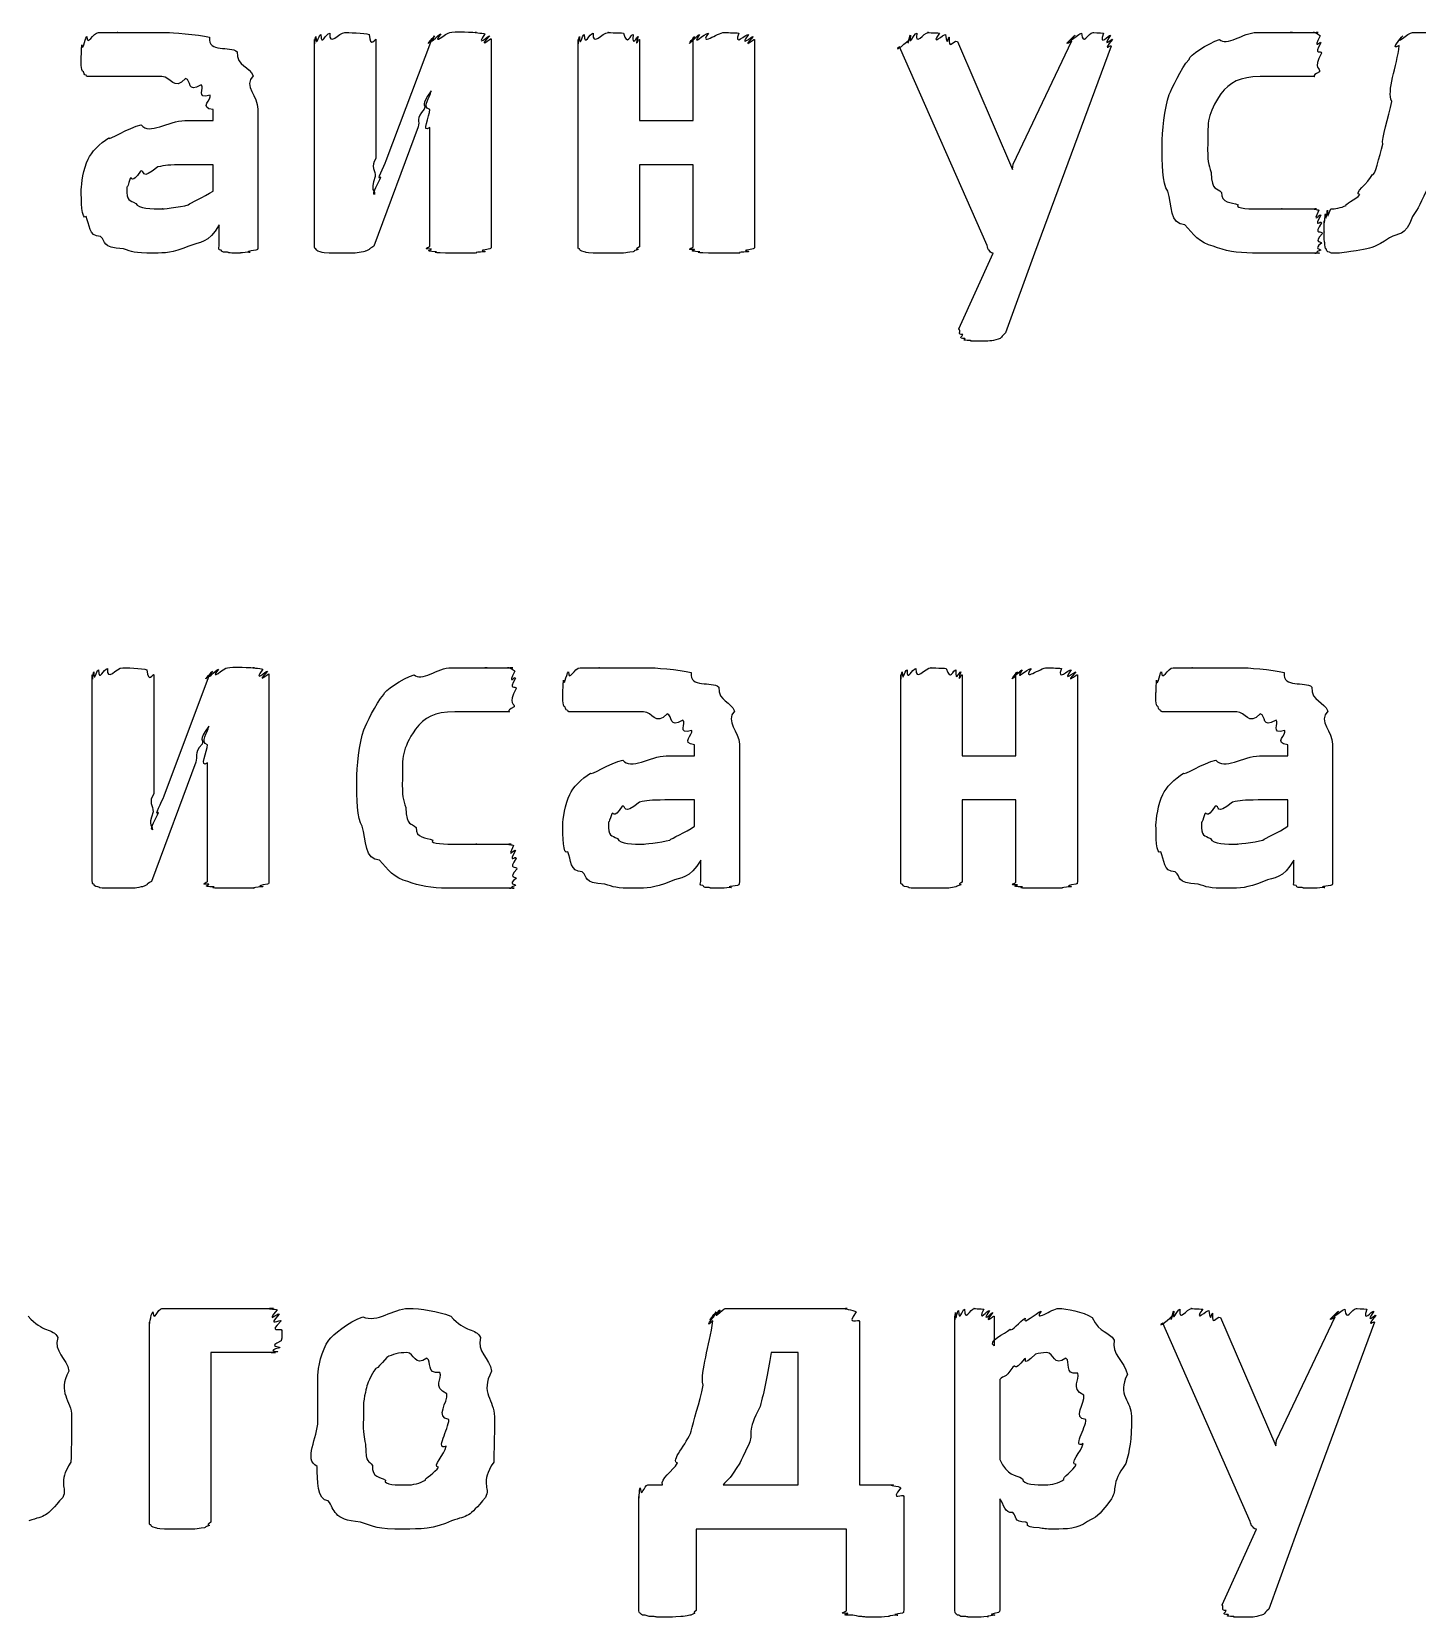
# Model space of a CAD drawing. Header units: millimetres. Extents: x 25 to 190, y 204 to 253.
# Drawn here: x 58.4 to 69.47, y 229.16 to 241.84 of the extents above; entities that cross this region are included whole.
import ezdxf

# ---------------------------------------------------------------- set-up
doc = ezdxf.new("R2010")
doc.units = ezdxf.units.MM
doc.layers.get('0').update_dxf_attribs({"linetype": 'CONTINUOUS'})

msp = doc.modelspace()

# ---------------------------------------------------------------- linework, layer by layer
at = {"color": 0}
for p, q in [((60.6584, 240.12), (60.6584, 241.774)), ((61.1491, 241.774), (61.1491, 240.821)), ((61.2316, 240.804), (61.5957, 241.774)), ((62.0695, 241.779), (62.0695, 240.12)), ((62.7641, 240.12), (62.7641, 241.774)), ((63.2548, 241.774), (63.2548, 241.124)), ((63.6845, 241.124), (63.6845, 241.774)), ((64.1752, 241.774), (64.1752, 240.12)), ((69.4323, 241.829), (70.3862, 241.829)), ((66.0329, 240.126), (65.3327, 241.713)), ((65.7959, 241.758), (66.2368, 240.732)), ((66.2421, 240.776), (66.711, 241.763)), ((67.025, 241.719), (66.4132, 240.065)), ((59.847, 241.124), (59.847, 241.212)), ((60.2051, 241.217), (60.2051, 240.12)), ((59.6209, 241.124), (59.847, 241.124)), ((61.4853, 241.074), (61.1325, 240.12)), ((61.5791, 240.12), (61.5791, 241.069)), ((63.2548, 241.124), (63.6845, 241.124)), ((59.847, 240.771), (59.6099, 240.771)), ((59.847, 240.561), (59.847, 240.771)), ((63.6845, 240.771), (63.2548, 240.771)), ((63.2548, 240.771), (63.2548, 240.115)), ((63.6845, 240.115), (63.6845, 240.771)), ((66.2368, 240.732), (66.2421, 240.776)), ((59.8964, 240.12), (59.8964, 240.291)), ((68.7116, 240.22), (68.7116, 240.22)), ((65.8068, 239.459), (66.0823, 240.065)), ((66.4132, 240.065), (66.1818, 239.426)), ((60.2933, 236.7), (60.2933, 235.041)), ((58.8821, 235.041), (58.8821, 236.694)), ((59.3729, 236.694), (59.3729, 235.741)), ((59.4554, 235.724), (59.8191, 236.694)), ((65.344, 235.041), (65.344, 236.694)), ((65.8343, 236.694), (65.8343, 236.044)), ((66.2644, 236.044), (66.2644, 236.694)), ((66.7551, 236.694), (66.7551, 235.041)), ((63.6958, 236.044), (63.6958, 236.133)), ((64.0539, 236.138), (64.0539, 235.041)), ((68.4361, 236.044), (68.4361, 236.133)), ((68.7945, 236.138), (68.7945, 235.041)), ((59.709, 235.995), (59.3563, 235.041)), ((59.8029, 235.041), (59.8029, 235.989)), ((63.4697, 236.044), (63.6958, 236.044)), ((65.8343, 236.044), (66.2644, 236.044)), ((68.2103, 236.044), (68.4361, 236.044)), ((63.6958, 235.692), (63.4587, 235.692)), ((63.6958, 235.482), (63.6958, 235.692)), ((66.2644, 235.692), (65.8343, 235.692)), ((65.8343, 235.692), (65.8343, 235.035)), ((66.2644, 235.035), (66.2644, 235.692)), ((68.4361, 235.692), (68.199, 235.692)), ((68.4361, 235.482), (68.4361, 235.692)), ((63.7452, 235.041), (63.7452, 235.212)), ((68.4858, 235.041), (68.4858, 235.212)), ((62.2748, 235.14), (62.2748, 235.14)), ((59.3383, 229.917), (59.3383, 231.516)), ((59.4374, 231.626), (60.3306, 231.626)), ((63.9396, 231.626), (64.9153, 231.626)), ((65.0145, 231.521), (65.0145, 230.215)), ((65.7765, 229.217), (65.7765, 231.565)), ((66.0908, 231.565), (66.0908, 231.328)), ((68.1373, 229.923), (67.437, 231.51)), ((67.9002, 231.555), (68.3412, 230.529)), ((68.3465, 230.573), (68.8149, 231.56)), ((69.1293, 231.516), (68.5176, 229.862)), ((60.3966, 231.45), (60.3966, 231.45)), ((60.3472, 231.273), (59.829, 231.273)), ((59.829, 231.273), (59.829, 229.917)), ((64.5238, 231.273), (64.3089, 231.273)), ((64.5238, 230.215), (64.5238, 231.273)), ((66.1349, 231.059), (66.1349, 230.419)), ((58.7167, 230.761), (58.7167, 230.761)), ((62.0959, 230.761), (62.0959, 230.761)), ((67.1876, 230.766), (67.1876, 230.766)), ((61.7319, 230.739), (61.7319, 230.739)), ((66.8239, 230.739), (66.8239, 230.739)), ((68.3412, 230.529), (68.3465, 230.573)), ((63.2506, 229.217), (63.2506, 230.122)), ((63.3222, 230.215), (63.4379, 230.215)), ((63.923, 230.215), (64.5238, 230.215)), ((65.0145, 230.215), (65.2847, 230.215)), ((65.3673, 230.122), (65.3673, 229.217)), ((66.1349, 230.105), (66.1349, 229.217)), ((64.9097, 229.862), (63.7081, 229.862)), ((63.7081, 229.862), (63.7081, 229.212)), ((64.9097, 229.212), (64.9097, 229.862)), ((67.9111, 229.256), (68.1867, 229.862)), ((68.5176, 229.862), (68.2858, 229.223))]:
    msp.add_line(p, q, dxfattribs=at)
for points in [[(58.7996, 241.73), (58.8049, 241.667), (58.8186, 241.774), (58.838, 241.796)], [(58.838, 241.796), (58.8409, 241.711), (58.8878, 241.829), (58.9319, 241.829)], [(58.9319, 241.829), (58.9291, 241.829), (59.0268, 241.829), (59.086, 241.829)], [(59.086, 241.829), (59.0476, 241.829), (59.2074, 241.829), (59.2737, 241.829)], [(59.2737, 241.829), (59.3012, 241.829), (59.4127, 241.829), (59.4829, 241.829)], [(59.4829, 241.829), (59.5023, 241.829), (59.727, 241.815), (59.8191, 241.791)], [(59.8191, 241.791), (59.8039, 241.66), (59.9846, 241.726), (60.0396, 241.675)], [(60.6584, 241.774), (60.6584, 241.682), (60.6612, 241.788), (60.6697, 241.796)], [(60.6697, 241.796), (60.6721, 241.697), (60.6887, 241.808), (60.7081, 241.813)], [(60.7081, 241.813), (60.7095, 241.708), (60.7494, 241.824), (60.7797, 241.824)], [(60.7797, 241.824), (60.7716, 241.711), (60.8528, 241.829), (60.9011, 241.829)], [(60.9011, 241.829), (60.9148, 241.829), (61.0609, 241.824), (61.0941, 241.813)], [(61.0941, 241.813), (61.1022, 241.693), (61.1491, 241.792), (61.1491, 241.774)], [(61.5957, 241.774), (61.5213, 241.686), (61.6066, 241.793), (61.6176, 241.802)], [(61.6176, 241.802), (61.5474, 241.7), (61.6479, 241.814), (61.6673, 241.818)], [(61.6673, 241.818), (61.5872, 241.711), (61.7128, 241.829), (61.7389, 241.829)], [(61.7389, 241.829), (61.7569, 241.832), (61.7996, 241.835), (61.8437, 241.835)], [(61.8437, 241.835), (61.8451, 241.832), (61.9234, 241.832), (61.9538, 241.829)], [(61.9538, 241.829), (61.9044, 241.829), (62.0049, 241.825), (62.0201, 241.818)], [(62.0201, 241.818), (61.9372, 241.7), (62.0504, 241.808), (62.0586, 241.802)], [(62.0586, 241.802), (61.951, 241.686), (62.0695, 241.786), (62.0695, 241.779)], [(62.7641, 241.774), (62.7641, 241.682), (62.7669, 241.788), (62.775, 241.796)], [(62.775, 241.796), (62.7779, 241.697), (62.7944, 241.808), (62.8138, 241.813)], [(62.8138, 241.813), (62.8153, 241.708), (62.8551, 241.824), (62.8855, 241.824)], [(62.8855, 241.824), (62.877, 241.711), (62.9585, 241.829), (63.0068, 241.829)], [(63.0068, 241.829), (62.9765, 241.829), (63.0975, 241.826), (63.1278, 241.824)], [(63.1278, 241.824), (63.1567, 241.708), (63.1857, 241.82), (63.2051, 241.813)], [(63.2051, 241.813), (63.1941, 241.697), (63.2354, 241.803), (63.2435, 241.796)], [(63.2435, 241.796), (63.2079, 241.686), (63.2548, 241.785), (63.2548, 241.774)], [(63.6845, 241.774), (63.6129, 241.686), (63.6873, 241.792), (63.6958, 241.796)], [(63.6958, 241.796), (63.6266, 241.697), (63.7148, 241.808), (63.7342, 241.813)], [(63.7342, 241.813), (63.664, 241.708), (63.7755, 241.824), (63.8059, 241.824)], [(63.8059, 241.824), (63.7261, 241.711), (63.8803, 241.829), (63.9329, 241.829)], [(63.9329, 241.829), (63.9438, 241.829), (64.0182, 241.826), (64.0486, 241.824)], [(64.0486, 241.824), (64.0059, 241.708), (64.1064, 241.82), (64.1255, 241.813)], [(64.1255, 241.813), (64.0429, 241.697), (64.1558, 241.803), (64.1643, 241.796)], [(64.1643, 241.796), (64.0567, 241.682), (64.1752, 241.781), (64.1752, 241.774)], [(65.3327, 241.713), (65.2709, 241.66), (65.4099, 241.759), (65.4099, 241.774)], [(65.4099, 241.774), (65.3881, 241.689), (65.4128, 241.799), (65.4209, 241.807)], [(65.4209, 241.807), (65.4057, 241.704), (65.4484, 241.82), (65.4706, 241.824)], [(65.4706, 241.824), (65.454, 241.711), (65.5271, 241.829), (65.5645, 241.829)], [(65.5645, 241.829), (65.5271, 241.829), (65.6304, 241.826), (65.6527, 241.824)], [(65.6527, 241.824), (65.5712, 241.708), (65.6911, 241.82), (65.702, 241.813)], [(65.702, 241.813), (65.7144, 241.697), (65.7257, 241.802), (65.7296, 241.791)], [(65.7296, 241.791), (65.7257, 241.677), (65.7585, 241.771), (65.7959, 241.758)], [(66.711, 241.763), (66.6143, 241.693), (66.7272, 241.803), (66.7385, 241.807)], [(66.7385, 241.807), (66.6365, 241.704), (66.766, 241.82), (66.7879, 241.824)], [(66.7879, 241.824), (66.7992, 241.711), (66.8405, 241.829), (66.8817, 241.829)], [(66.8817, 241.829), (66.8722, 241.829), (66.9424, 241.826), (66.9643, 241.824)], [(66.9643, 241.824), (66.9202, 241.704), (67.0084, 241.814), (67.0197, 241.807)], [(67.0197, 241.807), (66.9424, 241.689), (67.0359, 241.788), (67.0359, 241.774)], [(67.0359, 241.774), (66.9424, 241.66), (67.032, 241.741), (67.025, 241.719)], [(67.648, 241.614), (67.6451, 241.642), (67.7982, 241.741), (67.8903, 241.774)], [(67.8903, 241.774), (67.9468, 241.711), (68.0805, 241.829), (68.1881, 241.829)], [(68.1881, 241.829), (68.2226, 241.829), (68.2886, 241.829), (68.3369, 241.829)], [(68.3369, 241.829), (68.3218, 241.829), (68.4332, 241.829), (68.4749, 241.829)], [(68.4749, 241.829), (68.4029, 241.829), (68.5518, 241.829), (68.5849, 241.829)], [(68.5849, 241.829), (68.5863, 241.829), (68.64, 241.829), (68.6513, 241.829)], [(68.6513, 241.829), (68.6125, 241.829), (68.6745, 241.829), (68.6788, 241.829)], [(68.6788, 241.829), (68.6234, 241.829), (68.6911, 241.82), (68.6954, 241.802)], [(68.6954, 241.802), (68.6304, 241.677), (68.7007, 241.768), (68.7007, 241.747)], [(69.3279, 241.724), (69.2478, 241.677), (69.3402, 241.786), (69.3554, 241.802)], [(69.3554, 241.802), (69.281, 241.711), (69.3995, 241.829), (69.4323, 241.829)], [(58.7939, 241.631), (58.7939, 241.622), (58.7954, 241.708), (58.7996, 241.73)], [(60.0396, 241.675), (60.0357, 241.556), (60.1405, 241.559), (60.1666, 241.482)], [(68.7007, 241.747), (68.6347, 241.633), (68.7063, 241.697), (68.7063, 241.664)], [(68.7063, 241.664), (68.6347, 241.531), (68.7007, 241.544), (68.6897, 241.515)], [(69.2672, 241.278), (69.2256, 241.358), (69.3085, 241.559), (69.3279, 241.724)], [(58.7939, 241.565), (58.7939, 241.556), (58.7939, 241.609), (58.7939, 241.631)], [(58.8105, 241.515), (58.7968, 241.516), (58.7968, 241.545), (58.7939, 241.565)], [(67.4882, 241.333), (67.51, 241.377), (67.5816, 241.54), (67.648, 241.614)], [(58.8328, 241.487), (58.8119, 241.49), (58.8176, 241.504), (58.8105, 241.515)], [(58.8603, 241.476), (58.8271, 241.476), (58.8395, 241.479), (58.8328, 241.487)], [(58.9319, 241.476), (58.8518, 241.476), (58.874, 241.476), (58.8603, 241.476)], [(59.0532, 241.476), (58.9181, 241.476), (58.965, 241.476), (58.9319, 241.476)], [(59.2183, 241.476), (59.1316, 241.476), (59.0998, 241.476), (59.0532, 241.476)], [(59.4388, 241.476), (59.2596, 241.476), (59.2847, 241.476), (59.2183, 241.476)], [(59.6265, 241.46), (59.5327, 241.358), (59.5119, 241.476), (59.4388, 241.476)], [(59.7531, 241.41), (59.6346, 241.336), (59.6773, 241.449), (59.6265, 241.46)], [(59.8248, 241.328), (59.7006, 241.292), (59.7863, 241.388), (59.7531, 241.41)], [(60.1666, 241.482), (60.0865, 241.402), (60.2051, 241.317), (60.2051, 241.217)], [(68.2156, 241.476), (68.053, 241.476), (67.9746, 241.429), (67.9016, 241.338)], [(68.3867, 241.476), (68.2554, 241.476), (68.2819, 241.476), (68.2156, 241.476)], [(68.5077, 241.476), (68.4692, 241.476), (68.4332, 241.476), (68.3867, 241.476)], [(68.5959, 241.476), (68.538, 241.476), (68.5437, 241.476), (68.5077, 241.476)], [(68.6513, 241.476), (68.5821, 241.476), (68.6181, 241.476), (68.5959, 241.476)], [(68.6897, 241.515), (68.6125, 241.476), (68.665, 241.476), (68.6513, 241.476)], [(59.847, 241.212), (59.7309, 241.226), (59.8385, 241.294), (59.8248, 241.328)], [(61.5901, 241.361), (61.4962, 241.234), (61.5527, 241.264), (61.535, 241.217)], [(61.5791, 241.212), (61.51, 241.234), (61.5858, 241.312), (61.5901, 241.361)], [(67.4328, 240.925), (67.4328, 241.035), (67.4508, 241.223), (67.4882, 241.333)], [(67.9016, 241.338), (67.7926, 241.175), (67.7968, 241.114), (67.7968, 240.942)], [(69.1956, 240.936), (69.1815, 240.98), (69.245, 241.148), (69.2672, 241.278)], [(61.535, 241.217), (61.4634, 241.137), (61.5033, 241.121), (61.4853, 241.074)], [(61.5791, 241.069), (61.5075, 241.016), (61.5791, 241.163), (61.5791, 241.212)], [(59.0144, 240.986), (59.0102, 240.961), (59.1704, 241.069), (59.2737, 241.09)], [(59.2737, 241.09), (59.334, 241.005), (59.4914, 241.124), (59.6209, 241.124)], [(58.849, 240.815), (58.8712, 240.87), (58.9442, 240.942), (59.0144, 240.986)], [(67.4769, 240.561), (67.4328, 240.619), (67.4328, 240.789), (67.4328, 240.925)], [(67.7968, 240.942), (67.7926, 240.796), (67.8049, 240.776), (67.8243, 240.71)], [(69.1127, 240.694), (69.1307, 240.667), (69.1691, 240.84), (69.1956, 240.936)], [(58.7939, 240.573), (58.7939, 240.612), (58.8119, 240.745), (58.849, 240.815)], [(59.6099, 240.771), (59.4953, 240.771), (59.4639, 240.765), (59.406, 240.754)], [(61.1491, 240.821), (61.1022, 240.756), (61.1463, 240.724), (61.1434, 240.677)], [(61.1875, 240.672), (61.1434, 240.63), (61.2165, 240.76), (61.2316, 240.804)], [(59.1855, 240.661), (59.1538, 240.557), (59.1577, 240.612), (59.1577, 240.584)], [(59.2681, 240.721), (59.1908, 240.605), (59.2032, 240.685), (59.1855, 240.661)], [(59.406, 240.754), (59.2638, 240.634), (59.3037, 240.735), (59.2681, 240.721)], [(61.1434, 240.677), (61.0994, 240.542), (61.141, 240.581), (61.1382, 240.534)], [(61.1382, 240.534), (61.1131, 240.542), (61.1724, 240.628), (61.1875, 240.672)], [(67.8243, 240.71), (67.8296, 240.55), (67.8699, 240.594), (67.9069, 240.55)], [(69.0136, 240.534), (68.9543, 240.535), (69.0824, 240.628), (69.1127, 240.694)], [(58.8328, 240.357), (58.7939, 240.322), (58.7939, 240.491), (58.7939, 240.573)], [(59.1577, 240.584), (59.1538, 240.476), (59.1813, 240.491), (59.2296, 240.462)], [(59.6484, 240.451), (59.6607, 240.465), (59.7764, 240.513), (59.847, 240.561)], [(67.6148, 240.291), (67.4949, 240.289), (67.51, 240.454), (67.4769, 240.561)], [(67.9069, 240.55), (67.9027, 240.462), (67.987, 240.473), (68.0392, 240.451)], [(68.9031, 240.446), (68.8841, 240.454), (68.9804, 240.492), (69.0136, 240.534)], [(69.5759, 240.622), (69.4877, 240.451), (69.4877, 240.43), (69.4323, 240.357)], [(59.2296, 240.462), (59.2529, 240.418), (59.352, 240.418), (59.4445, 240.418)], [(59.4445, 240.418), (59.4184, 240.418), (59.5849, 240.429), (59.6484, 240.451)], [(68.0392, 240.451), (68.0089, 240.418), (68.1549, 240.418), (68.2212, 240.418)], [(68.2212, 240.418), (68.2597, 240.418), (68.3436, 240.418), (68.392, 240.418)], [(68.392, 240.418), (68.3549, 240.418), (68.4816, 240.418), (68.519, 240.418)], [(68.519, 240.418), (68.5465, 240.418), (68.5849, 240.418), (68.6072, 240.418)], [(68.6072, 240.418), (68.5934, 240.418), (68.6523, 240.418), (68.6675, 240.418)], [(68.6675, 240.418), (68.6153, 240.418), (68.6802, 240.414), (68.6841, 240.407)], [(68.6841, 240.407), (68.6262, 240.286), (68.6964, 240.386), (68.7007, 240.368)], [(68.7268, 240.324), (68.7296, 240.264), (68.7338, 240.368), (68.738, 240.38)], [(68.738, 240.38), (68.7405, 240.289), (68.7504, 240.403), (68.7546, 240.407)], [(68.7546, 240.407), (68.7518, 240.3), (68.7709, 240.418), (68.7821, 240.418)], [(68.7821, 240.418), (68.8068, 240.418), (68.8661, 240.426), (68.9031, 240.446)], [(58.9485, 240.198), (58.849, 240.198), (58.8617, 240.294), (58.8328, 240.357)], [(59.8964, 240.291), (59.8082, 240.138), (59.7422, 240.156), (59.654, 240.12)], [(67.8409, 240.12), (67.7333, 240.143), (67.6769, 240.217), (67.6148, 240.291)], [(68.7007, 240.368), (68.6347, 240.253), (68.7063, 240.333), (68.7063, 240.308)], [(68.7063, 240.308), (68.6375, 240.2), (68.7116, 240.253), (68.7116, 240.22)], [(68.7268, 240.236), (68.7268, 240.216), (68.7268, 240.302), (68.7268, 240.324)], [(69.4323, 240.357), (69.3773, 240.189), (69.3166, 240.231), (69.2506, 240.187)], [(59.1301, 240.098), (58.9485, 240.109), (58.9993, 240.153), (58.9485, 240.198)], [(66.0495, 240.087), (66.0411, 240.09), (66.0358, 240.111), (66.0329, 240.126)], [(68.7063, 240.143), (68.6347, 240.094), (68.7035, 240.101), (68.7007, 240.087)], [(68.7116, 240.22), (68.6375, 240.138), (68.7091, 240.164), (68.7063, 240.143)], [(68.7324, 240.148), (68.7268, 240.143), (68.7268, 240.199), (68.7268, 240.236)], [(68.7433, 240.098), (68.7338, 240.098), (68.7352, 240.126), (68.7324, 240.148)], [(69.2506, 240.187), (69.1307, 240.105), (69.1183, 240.115), (69.0411, 240.093)], [(59.3729, 240.065), (59.2088, 240.065), (59.2032, 240.076), (59.1301, 240.098)], [(59.654, 240.12), (59.5133, 240.065), (59.472, 240.065), (59.3729, 240.065)], [(59.913, 240.087), (59.8812, 240.087), (59.8964, 240.105), (59.8964, 240.12)], [(59.9627, 240.071), (59.9034, 240.072), (59.9239, 240.079), (59.913, 240.087)], [(60.0509, 240.065), (59.9475, 240.065), (59.9846, 240.067), (59.9627, 240.071)], [(60.1391, 240.071), (60.0244, 240.065), (60.0908, 240.065), (60.0509, 240.065)], [(60.1885, 240.087), (60.0646, 240.072), (60.161, 240.073), (60.1391, 240.071)], [(60.2051, 240.12), (60.2051, 240.087), (60.1998, 240.094), (60.1885, 240.087)], [(60.6697, 240.098), (60.6584, 240.094), (60.6584, 240.112), (60.6584, 240.12)], [(60.7025, 240.076), (60.6721, 240.079), (60.6764, 240.09), (60.6697, 240.098)], [(60.7741, 240.065), (60.7053, 240.068), (60.7205, 240.072), (60.7025, 240.076)], [(60.8845, 240.065), (60.7646, 240.065), (60.803, 240.065), (60.7741, 240.065)], [(60.9836, 240.065), (60.8485, 240.065), (60.9244, 240.065), (60.8845, 240.065)], [(61.05, 240.076), (61.0182, 240.068), (61.0087, 240.068), (60.9836, 240.065)], [(61.0941, 240.093), (61.0553, 240.076), (61.0676, 240.079), (61.05, 240.076)], [(61.1325, 240.12), (61.0775, 240.09), (61.105, 240.1), (61.0941, 240.093)], [(61.5901, 240.098), (61.5075, 240.094), (61.5791, 240.112), (61.5791, 240.12)], [(61.6285, 240.076), (61.5213, 240.079), (61.5968, 240.09), (61.5901, 240.098)], [(61.7058, 240.065), (61.5625, 240.068), (61.6507, 240.072), (61.6285, 240.076)], [(61.8271, 240.065), (61.7418, 240.065), (61.7389, 240.065), (61.7058, 240.065)], [(61.9428, 240.065), (61.8381, 240.065), (61.874, 240.065), (61.8271, 240.065)], [(62.0201, 240.076), (61.9002, 240.068), (61.976, 240.068), (61.9428, 240.065)], [(62.0586, 240.098), (61.9372, 240.079), (62.0377, 240.083), (62.0201, 240.076)], [(62.0695, 240.12), (62.0695, 240.094), (62.0656, 240.105), (62.0586, 240.098)], [(62.775, 240.098), (62.7641, 240.094), (62.7641, 240.112), (62.7641, 240.12)], [(62.8138, 240.076), (62.7779, 240.079), (62.7821, 240.09), (62.775, 240.098)], [(62.8855, 240.065), (62.8153, 240.068), (62.8315, 240.072), (62.8138, 240.076)], [(63.0068, 240.065), (62.877, 240.065), (62.9186, 240.065), (62.8855, 240.065)], [(63.1278, 240.065), (63.095, 240.065), (63.0576, 240.065), (63.0068, 240.065)], [(63.2051, 240.076), (63.1567, 240.068), (63.161, 240.068), (63.1278, 240.065)], [(63.2435, 240.093), (63.1941, 240.079), (63.2231, 240.083), (63.2051, 240.076)], [(63.2548, 240.115), (63.2079, 240.09), (63.2506, 240.1), (63.2435, 240.093)], [(63.6958, 240.093), (63.6129, 240.09), (63.6845, 240.107), (63.6845, 240.115)], [(63.7342, 240.076), (63.6266, 240.079), (63.7025, 240.089), (63.6958, 240.093)], [(63.8059, 240.065), (63.664, 240.068), (63.7522, 240.072), (63.7342, 240.076)], [(63.9329, 240.065), (63.8447, 240.065), (63.839, 240.065), (63.8059, 240.065)], [(64.0486, 240.065), (63.9438, 240.065), (63.9794, 240.065), (63.9329, 240.065)], [(64.1255, 240.076), (64.0059, 240.068), (64.0814, 240.068), (64.0486, 240.065)], [(64.1643, 240.098), (64.0429, 240.079), (64.1435, 240.083), (64.1255, 240.076)], [(64.1752, 240.12), (64.1752, 240.094), (64.171, 240.105), (64.1643, 240.098)], [(66.0823, 240.065), (66.0605, 240.068), (66.0605, 240.076), (66.0495, 240.087)], [(68.1549, 240.065), (68.0311, 240.065), (67.9319, 240.083), (67.8409, 240.12)], [(68.3147, 240.065), (68.2046, 240.065), (68.2103, 240.065), (68.1549, 240.065)], [(68.4636, 240.065), (68.3108, 240.065), (68.3701, 240.065), (68.3147, 240.065)], [(68.5849, 240.065), (68.52, 240.065), (68.5105, 240.065), (68.4636, 240.065)], [(68.6622, 240.065), (68.5906, 240.065), (68.6209, 240.065), (68.5849, 240.065)], [(68.6897, 240.065), (68.6195, 240.065), (68.676, 240.065), (68.6622, 240.065)], [(68.7007, 240.087), (68.6304, 240.065), (68.6964, 240.065), (68.6897, 240.065)], [(68.7709, 240.071), (68.7447, 240.076), (68.7504, 240.087), (68.7433, 240.098)], [(68.804, 240.065), (68.767, 240.065), (68.7821, 240.067), (68.7709, 240.071)], [(69.0411, 240.093), (68.8619, 240.065), (68.888, 240.065), (68.804, 240.065)], [(65.84, 239.415), (65.7916, 239.408), (65.829, 239.441), (65.8068, 239.459)], [(65.8566, 239.382), (65.7916, 239.382), (65.84, 239.401), (65.84, 239.415)], [(65.9007, 239.365), (65.8139, 239.368), (65.8675, 239.375), (65.8566, 239.382)], [(65.9832, 239.36), (65.8537, 239.36), (65.9225, 239.363), (65.9007, 239.365)], [(66.1211, 239.376), (66.0672, 239.36), (66.0453, 239.36), (65.9832, 239.36)], [(66.1818, 239.426), (66.1293, 239.382), (66.1539, 239.387), (66.1211, 239.376)], [(58.8821, 236.694), (58.8821, 236.602), (58.885, 236.708), (58.8931, 236.717)], [(58.8931, 236.717), (58.8959, 236.618), (58.9125, 236.729), (58.9319, 236.733)], [(58.9319, 236.733), (58.9333, 236.629), (58.9732, 236.744), (59.0035, 236.744)], [(59.0035, 236.744), (58.995, 236.631), (59.0765, 236.75), (59.1249, 236.75)], [(59.1249, 236.75), (59.1386, 236.75), (59.2847, 236.744), (59.3178, 236.733)], [(59.3178, 236.733), (59.3259, 236.613), (59.3729, 236.712), (59.3729, 236.694)], [(59.8191, 236.694), (59.7447, 236.606), (59.8304, 236.714), (59.8413, 236.722)], [(59.8413, 236.722), (59.7711, 236.62), (59.8717, 236.735), (59.8911, 236.739)], [(59.8911, 236.739), (59.811, 236.631), (59.9362, 236.75), (59.9627, 236.75)], [(59.9627, 236.75), (59.9803, 236.752), (60.0234, 236.755), (60.0675, 236.755)], [(60.0675, 236.755), (60.0685, 236.752), (60.1472, 236.752), (60.1775, 236.75)], [(60.1775, 236.75), (60.1278, 236.75), (60.2287, 236.746), (60.2439, 236.739)], [(60.2439, 236.739), (60.161, 236.62), (60.2738, 236.729), (60.2823, 236.722)], [(60.2823, 236.722), (60.1747, 236.606), (60.2933, 236.707), (60.2933, 236.7)], [(61.4535, 236.694), (61.51, 236.631), (61.6437, 236.75), (61.7513, 236.75)], [(61.7513, 236.75), (61.7859, 236.75), (61.8518, 236.75), (61.9002, 236.75)], [(61.9002, 236.75), (61.885, 236.75), (61.9965, 236.75), (62.0377, 236.75)], [(62.0377, 236.75), (61.9661, 236.75), (62.115, 236.75), (62.1482, 236.75)], [(62.1482, 236.75), (62.1496, 236.75), (62.2032, 236.75), (62.2141, 236.75)], [(62.2141, 236.75), (62.1757, 236.75), (62.2378, 236.75), (62.242, 236.75)], [(62.242, 236.75), (62.1866, 236.75), (62.2543, 236.74), (62.2582, 236.722)], [(62.2582, 236.722), (62.1937, 236.598), (62.2639, 236.689), (62.2639, 236.667)], [(62.6484, 236.65), (62.654, 236.587), (62.6678, 236.694), (62.6869, 236.717)], [(62.6869, 236.717), (62.6897, 236.631), (62.7366, 236.75), (62.7807, 236.75)], [(62.7807, 236.75), (62.7779, 236.75), (62.8756, 236.75), (62.9348, 236.75)], [(62.9348, 236.75), (62.8964, 236.75), (63.0562, 236.75), (63.1225, 236.75)], [(63.1225, 236.75), (63.15, 236.75), (63.2615, 236.75), (63.3317, 236.75)], [(63.3317, 236.75), (63.3511, 236.75), (63.5758, 236.736), (63.6683, 236.711)], [(63.6683, 236.711), (63.6531, 236.58), (63.8334, 236.647), (63.8888, 236.595)], [(65.344, 236.694), (65.344, 236.602), (65.3464, 236.708), (65.3549, 236.717)], [(65.3549, 236.717), (65.3577, 236.618), (65.3743, 236.729), (65.3934, 236.733)], [(65.3934, 236.733), (65.3948, 236.629), (65.4346, 236.744), (65.465, 236.744)], [(65.465, 236.744), (65.4569, 236.631), (65.538, 236.75), (65.5863, 236.75)], [(65.5863, 236.75), (65.556, 236.75), (65.6773, 236.747), (65.7077, 236.744)], [(65.7077, 236.744), (65.7366, 236.629), (65.7655, 236.74), (65.7849, 236.733)], [(65.7849, 236.733), (65.7737, 236.618), (65.8153, 236.723), (65.8234, 236.717)], [(65.8234, 236.717), (65.7874, 236.606), (65.8343, 236.706), (65.8343, 236.694)], [(66.2644, 236.694), (66.1928, 236.606), (66.2672, 236.712), (66.2753, 236.717)], [(66.2753, 236.717), (66.2065, 236.618), (66.2947, 236.729), (66.3141, 236.733)], [(66.3141, 236.733), (66.2436, 236.629), (66.3554, 236.744), (66.3857, 236.744)], [(66.3857, 236.744), (66.3056, 236.631), (66.4602, 236.75), (66.5124, 236.75)], [(66.5124, 236.75), (66.5233, 236.75), (66.5977, 236.747), (66.6281, 236.744)], [(66.6281, 236.744), (66.5854, 236.629), (66.6859, 236.74), (66.7053, 236.733)], [(66.7053, 236.733), (66.6228, 236.618), (66.7357, 236.723), (66.7438, 236.717)], [(66.7438, 236.717), (66.6365, 236.602), (66.7551, 236.702), (66.7551, 236.694)], [(67.3887, 236.65), (67.3943, 236.587), (67.4081, 236.694), (67.4275, 236.717)], [(67.4275, 236.717), (67.4303, 236.631), (67.4769, 236.75), (67.521, 236.75)], [(67.521, 236.75), (67.5185, 236.75), (67.6162, 236.75), (67.6755, 236.75)], [(67.6755, 236.75), (67.637, 236.75), (67.7968, 236.75), (67.8628, 236.75)], [(67.8628, 236.75), (67.8903, 236.75), (68.0021, 236.75), (68.0724, 236.75)], [(68.0724, 236.75), (68.0918, 236.75), (68.3161, 236.736), (68.4086, 236.711)], [(68.4086, 236.711), (68.3934, 236.58), (68.574, 236.647), (68.629, 236.595)], [(61.2112, 236.535), (61.2084, 236.562), (61.3615, 236.662), (61.4535, 236.694)], [(62.2639, 236.667), (62.1979, 236.554), (62.2695, 236.618), (62.2695, 236.584)], [(62.2695, 236.584), (62.1979, 236.452), (62.2639, 236.464), (62.2529, 236.436)], [(62.6428, 236.551), (62.6428, 236.543), (62.6442, 236.629), (62.6484, 236.65)], [(63.8888, 236.595), (63.8845, 236.477), (63.9893, 236.48), (64.0154, 236.402)], [(67.3834, 236.551), (67.3834, 236.543), (67.3848, 236.629), (67.3887, 236.65)], [(68.629, 236.595), (68.6248, 236.477), (68.7296, 236.48), (68.7557, 236.402)], [(61.0514, 236.254), (61.0732, 236.298), (61.1449, 236.46), (61.2112, 236.535)], [(62.6428, 236.485), (62.6428, 236.477), (62.6428, 236.529), (62.6428, 236.551)], [(62.6593, 236.436), (62.6456, 236.437), (62.6456, 236.466), (62.6428, 236.485)], [(67.3834, 236.485), (67.3834, 236.477), (67.3834, 236.529), (67.3834, 236.551)], [(67.4, 236.436), (67.3862, 236.437), (67.3862, 236.466), (67.3834, 236.485)], [(61.7788, 236.397), (61.6162, 236.397), (61.5379, 236.35), (61.4645, 236.259)], [(61.9495, 236.397), (61.8187, 236.397), (61.8451, 236.397), (61.7788, 236.397)], [(62.0709, 236.397), (62.0324, 236.397), (61.9965, 236.397), (61.9495, 236.397)], [(62.1591, 236.397), (62.1012, 236.397), (62.1069, 236.397), (62.0709, 236.397)], [(62.2141, 236.397), (62.1453, 236.397), (62.1813, 236.397), (62.1591, 236.397)], [(62.2529, 236.436), (62.1757, 236.397), (62.2282, 236.397), (62.2141, 236.397)], [(62.6816, 236.408), (62.6607, 236.411), (62.6664, 236.425), (62.6593, 236.436)], [(62.7091, 236.397), (62.6759, 236.397), (62.6883, 236.4), (62.6816, 236.408)], [(62.7807, 236.397), (62.7006, 236.397), (62.7228, 236.397), (62.7091, 236.397)], [(62.902, 236.397), (62.7669, 236.397), (62.8138, 236.397), (62.7807, 236.397)], [(63.0671, 236.397), (62.9804, 236.397), (62.949, 236.397), (62.902, 236.397)], [(63.2876, 236.397), (63.1088, 236.397), (63.1335, 236.397), (63.0671, 236.397)], [(63.4753, 236.381), (63.3815, 236.279), (63.3607, 236.397), (63.2876, 236.397)], [(63.602, 236.331), (63.4834, 236.256), (63.5261, 236.369), (63.4753, 236.381)], [(63.6736, 236.248), (63.5497, 236.212), (63.6351, 236.309), (63.602, 236.331)], [(64.0154, 236.402), (63.9353, 236.323), (64.0539, 236.237), (64.0539, 236.138)], [(67.4218, 236.408), (67.4014, 236.411), (67.4067, 236.425), (67.4, 236.436)], [(67.4494, 236.397), (67.4165, 236.397), (67.4289, 236.4), (67.4218, 236.408)], [(67.521, 236.397), (67.4412, 236.397), (67.4631, 236.397), (67.4494, 236.397)], [(67.6423, 236.397), (67.5072, 236.397), (67.5541, 236.397), (67.521, 236.397)], [(67.8078, 236.397), (67.721, 236.397), (67.6892, 236.397), (67.6423, 236.397)], [(68.0283, 236.397), (67.849, 236.397), (67.8737, 236.397), (67.8078, 236.397)], [(68.2156, 236.381), (68.1221, 236.279), (68.1013, 236.397), (68.0283, 236.397)], [(68.3426, 236.331), (68.224, 236.256), (68.2667, 236.369), (68.2156, 236.381)], [(68.4142, 236.248), (68.29, 236.212), (68.3754, 236.309), (68.3426, 236.331)], [(68.7557, 236.402), (68.676, 236.323), (68.7945, 236.237), (68.7945, 236.138)], [(59.8138, 236.281), (59.72, 236.154), (59.7764, 236.185), (59.7588, 236.138)], [(59.8029, 236.133), (59.7337, 236.154), (59.8096, 236.233), (59.8138, 236.281)], [(60.996, 235.846), (60.996, 235.956), (61.014, 236.143), (61.0514, 236.254)], [(61.4645, 236.259), (61.3558, 236.095), (61.3601, 236.034), (61.3601, 235.862)], [(63.6958, 236.133), (63.5801, 236.146), (63.6873, 236.215), (63.6736, 236.248)], [(68.4361, 236.133), (68.3204, 236.146), (68.428, 236.215), (68.4142, 236.248)], [(59.7588, 236.138), (59.6868, 236.058), (59.727, 236.041), (59.709, 235.995)], [(59.8029, 235.989), (59.7309, 235.937), (59.8029, 236.084), (59.8029, 236.133)], [(62.8632, 235.906), (62.8594, 235.882), (63.0192, 235.989), (63.1225, 236.011)], [(63.1225, 236.011), (63.1832, 235.926), (63.3402, 236.044), (63.4697, 236.044)], [(67.6039, 235.906), (67.5996, 235.882), (67.7594, 235.989), (67.8628, 236.011)], [(67.8628, 236.011), (67.9235, 235.926), (68.0805, 236.044), (68.2103, 236.044)], [(61.0401, 235.482), (60.996, 235.54), (60.996, 235.709), (60.996, 235.846)], [(61.3601, 235.862), (61.3558, 235.716), (61.3682, 235.697), (61.3876, 235.631)], [(62.6981, 235.736), (62.72, 235.791), (62.793, 235.862), (62.8632, 235.906)], [(67.4384, 235.736), (67.4606, 235.791), (67.5337, 235.862), (67.6039, 235.906)], [(59.3729, 235.741), (59.3259, 235.676), (59.37, 235.645), (59.3672, 235.598)], [(59.4113, 235.592), (59.3672, 235.551), (59.4402, 235.68), (59.4554, 235.724)], [(62.6428, 235.493), (62.6428, 235.533), (62.6607, 235.665), (62.6981, 235.736)], [(63.4587, 235.692), (63.3444, 235.692), (63.3127, 235.686), (63.2548, 235.675)], [(67.3834, 235.493), (67.3834, 235.533), (67.4014, 235.665), (67.4384, 235.736)], [(68.199, 235.692), (68.0847, 235.692), (68.053, 235.686), (67.9951, 235.675)], [(59.3672, 235.598), (59.3231, 235.463), (59.3644, 235.501), (59.3619, 235.454)], [(59.3619, 235.454), (59.3369, 235.463), (59.3961, 235.548), (59.4113, 235.592)], [(61.3876, 235.631), (61.3929, 235.471), (61.4331, 235.515), (61.4701, 235.471)], [(63.0343, 235.581), (63.0026, 235.478), (63.0068, 235.533), (63.0068, 235.504)], [(63.1169, 235.642), (63.0396, 235.526), (63.052, 235.606), (63.0343, 235.581)], [(63.2548, 235.675), (63.1126, 235.555), (63.1529, 235.656), (63.1169, 235.642)], [(67.7746, 235.581), (67.7429, 235.478), (67.7471, 235.533), (67.7471, 235.504)], [(67.8575, 235.642), (67.7803, 235.526), (67.7926, 235.606), (67.7746, 235.581)], [(67.9951, 235.675), (67.8533, 235.555), (67.8931, 235.656), (67.8575, 235.642)], [(61.178, 235.212), (61.0581, 235.209), (61.0732, 235.374), (61.0401, 235.482)], [(61.4701, 235.471), (61.4659, 235.383), (61.5502, 235.394), (61.6024, 235.372)], [(62.6816, 235.278), (62.6428, 235.242), (62.6428, 235.412), (62.6428, 235.493)], [(63.0068, 235.504), (63.0026, 235.397), (63.0301, 235.412), (63.0784, 235.383)], [(63.4972, 235.372), (63.5095, 235.385), (63.6252, 235.434), (63.6958, 235.482)], [(67.4218, 235.278), (67.3834, 235.242), (67.3834, 235.412), (67.3834, 235.493)], [(67.7471, 235.504), (67.7429, 235.397), (67.7704, 235.412), (67.8187, 235.383)], [(68.2378, 235.372), (68.2502, 235.385), (68.3659, 235.434), (68.4361, 235.482)], [(61.6024, 235.372), (61.5721, 235.339), (61.7181, 235.339), (61.7844, 235.339)], [(61.7844, 235.339), (61.8229, 235.339), (61.9069, 235.339), (61.9552, 235.339)], [(61.9552, 235.339), (61.9181, 235.339), (62.0448, 235.339), (62.0818, 235.339)], [(62.0818, 235.339), (62.1097, 235.339), (62.1482, 235.339), (62.17, 235.339)], [(62.17, 235.339), (62.1563, 235.339), (62.2155, 235.339), (62.2307, 235.339)], [(62.2307, 235.339), (62.1785, 235.339), (62.2434, 235.335), (62.2473, 235.327)], [(62.2473, 235.327), (62.1894, 235.206), (62.2596, 235.307), (62.2639, 235.289)], [(63.0784, 235.383), (63.1017, 235.339), (63.2008, 235.339), (63.2933, 235.339)], [(63.2933, 235.339), (63.2672, 235.339), (63.434, 235.35), (63.4972, 235.372)], [(67.8187, 235.383), (67.8423, 235.339), (67.9415, 235.339), (68.0339, 235.339)], [(68.0339, 235.339), (68.0074, 235.339), (68.1743, 235.35), (68.2378, 235.372)], [(61.4041, 235.041), (61.2965, 235.063), (61.2401, 235.137), (61.178, 235.212)], [(62.2639, 235.289), (62.1979, 235.173), (62.2695, 235.253), (62.2695, 235.228)], [(62.2695, 235.228), (62.2004, 235.121), (62.2748, 235.173), (62.2748, 235.14)], [(62.7973, 235.118), (62.6981, 235.118), (62.7105, 235.215), (62.6816, 235.278)], [(63.7452, 235.212), (63.657, 235.059), (63.591, 235.077), (63.5028, 235.041)], [(67.5375, 235.118), (67.4384, 235.118), (67.4508, 235.215), (67.4218, 235.278)], [(68.4858, 235.212), (68.3976, 235.059), (68.3313, 235.077), (68.2431, 235.041)], [(62.2695, 235.063), (62.1979, 235.015), (62.2667, 235.022), (62.2639, 235.008)], [(62.2748, 235.14), (62.2004, 235.059), (62.2723, 235.085), (62.2695, 235.063)], [(62.9789, 235.019), (62.7973, 235.03), (62.8481, 235.074), (62.7973, 235.118)], [(67.7196, 235.019), (67.5375, 235.03), (67.5887, 235.074), (67.5375, 235.118)], [(58.8931, 235.019), (58.8821, 235.015), (58.8821, 235.033), (58.8821, 235.041)], [(58.9262, 234.997), (58.8959, 235), (58.9001, 235.011), (58.8931, 235.019)], [(58.9979, 234.986), (58.9291, 234.988), (58.9442, 234.993), (58.9262, 234.997)], [(59.1083, 234.986), (58.9883, 234.986), (59.0268, 234.986), (58.9979, 234.986)], [(59.2074, 234.986), (59.0723, 234.986), (59.1481, 234.986), (59.1083, 234.986)], [(59.2737, 234.997), (59.242, 234.988), (59.2321, 234.988), (59.2074, 234.986)], [(59.3178, 235.013), (59.279, 234.997), (59.2914, 235), (59.2737, 234.997)], [(59.3563, 235.041), (59.3012, 235.011), (59.3288, 235.02), (59.3178, 235.013)], [(59.8138, 235.019), (59.7309, 235.015), (59.8029, 235.033), (59.8029, 235.041)], [(59.8523, 234.997), (59.7447, 235), (59.8205, 235.011), (59.8138, 235.019)], [(59.9295, 234.986), (59.7863, 234.988), (59.8745, 234.993), (59.8523, 234.997)], [(60.0509, 234.986), (59.9652, 234.986), (59.9627, 234.986), (59.9295, 234.986)], [(60.1666, 234.986), (60.0618, 234.986), (60.0975, 234.986), (60.0509, 234.986)], [(60.2439, 234.997), (60.1239, 234.988), (60.1998, 234.988), (60.1666, 234.986)], [(60.2823, 235.019), (60.161, 235), (60.2615, 235.004), (60.2439, 234.997)], [(60.2933, 235.041), (60.2933, 235.015), (60.289, 235.026), (60.2823, 235.019)], [(61.7181, 234.986), (61.5943, 234.986), (61.4948, 235.004), (61.4041, 235.041)], [(61.8779, 234.986), (61.7679, 234.986), (61.7732, 234.986), (61.7181, 234.986)], [(62.0268, 234.986), (61.874, 234.986), (61.9333, 234.986), (61.8779, 234.986)], [(62.1482, 234.986), (62.0832, 234.986), (62.0737, 234.986), (62.0268, 234.986)], [(62.2254, 234.986), (62.1538, 234.986), (62.1841, 234.986), (62.1482, 234.986)], [(62.2529, 234.986), (62.1827, 234.986), (62.2392, 234.986), (62.2254, 234.986)], [(62.2639, 235.008), (62.1937, 234.986), (62.2596, 234.986), (62.2529, 234.986)], [(63.2217, 234.986), (63.0576, 234.986), (63.052, 234.997), (62.9789, 235.019)], [(63.5028, 235.041), (63.3621, 234.986), (63.3208, 234.986), (63.2217, 234.986)], [(63.7618, 235.008), (63.73, 235.008), (63.7452, 235.026), (63.7452, 235.041)], [(63.8115, 234.991), (63.7522, 234.993), (63.7727, 235), (63.7618, 235.008)], [(63.8997, 234.986), (63.7963, 234.986), (63.8334, 234.987), (63.8115, 234.991)], [(63.9879, 234.991), (63.8736, 234.986), (63.9396, 234.986), (63.8997, 234.986)], [(64.0373, 235.008), (63.9135, 234.993), (64.0098, 234.994), (63.9879, 234.991)], [(64.0539, 235.041), (64.0539, 235.008), (64.0486, 235.015), (64.0373, 235.008)], [(65.3549, 235.019), (65.344, 235.015), (65.344, 235.033), (65.344, 235.041)], [(65.3934, 234.997), (65.3577, 235), (65.3616, 235.011), (65.3549, 235.019)], [(65.465, 234.986), (65.3948, 234.988), (65.4113, 234.993), (65.3934, 234.997)], [(65.5863, 234.986), (65.4569, 234.986), (65.4981, 234.986), (65.465, 234.986)], [(65.7077, 234.986), (65.6745, 234.986), (65.6375, 234.986), (65.5863, 234.986)], [(65.7849, 234.997), (65.7366, 234.988), (65.7408, 234.988), (65.7077, 234.986)], [(65.8234, 235.013), (65.7737, 235), (65.8026, 235.004), (65.7849, 234.997)], [(65.8343, 235.035), (65.7874, 235.011), (65.8301, 235.02), (65.8234, 235.013)], [(66.2753, 235.013), (66.1928, 235.011), (66.2644, 235.027), (66.2644, 235.035)], [(66.3141, 234.997), (66.2065, 235), (66.2824, 235.009), (66.2753, 235.013)], [(66.3857, 234.986), (66.2436, 234.988), (66.3317, 234.993), (66.3141, 234.997)], [(66.5124, 234.986), (66.4242, 234.986), (66.4185, 234.986), (66.3857, 234.986)], [(66.6281, 234.986), (66.5233, 234.986), (66.5593, 234.986), (66.5124, 234.986)], [(66.7053, 234.997), (66.5854, 234.988), (66.6612, 234.988), (66.6281, 234.986)], [(66.7438, 235.019), (66.6228, 235), (66.7233, 235.004), (66.7053, 234.997)], [(66.7551, 235.041), (66.7551, 235.015), (66.7508, 235.026), (66.7438, 235.019)], [(67.9619, 234.986), (67.7982, 234.986), (67.7926, 234.997), (67.7196, 235.019)], [(68.2431, 235.041), (68.1027, 234.986), (68.0614, 234.986), (67.9619, 234.986)], [(68.5024, 235.008), (68.4706, 235.008), (68.4858, 235.026), (68.4858, 235.041)], [(68.5518, 234.991), (68.4925, 234.993), (68.5133, 235), (68.5024, 235.008)], [(68.64, 234.986), (68.5366, 234.986), (68.574, 234.987), (68.5518, 234.991)], [(68.7282, 234.991), (68.6139, 234.986), (68.6802, 234.986), (68.64, 234.986)], [(68.7779, 235.008), (68.6537, 234.993), (68.7504, 234.994), (68.7282, 234.991)], [(68.7945, 235.041), (68.7945, 235.008), (68.7888, 235.015), (68.7779, 235.008)], [(58.3696, 231.565), (58.4853, 231.43), (58.5653, 231.472), (58.6066, 231.395)], [(59.3383, 231.516), (59.3383, 231.472), (59.3467, 231.579), (59.3658, 231.599)], [(59.3658, 231.599), (59.3743, 231.508), (59.4071, 231.626), (59.4374, 231.626)], [(60.3306, 231.626), (60.2449, 231.626), (60.3497, 231.622), (60.3582, 231.615)], [(60.3582, 231.615), (60.2601, 231.494), (60.3705, 231.596), (60.3747, 231.582)], [(60.3747, 231.582), (60.2714, 231.463), (60.3871, 231.549), (60.3913, 231.527)], [(60.3913, 231.527), (60.2781, 231.419), (60.3966, 231.479), (60.3966, 231.45)], [(60.773, 231.372), (60.8058, 231.419), (60.9244, 231.516), (61.0429, 231.56)], [(61.0429, 231.56), (61.1614, 231.508), (61.2856, 231.626), (61.4066, 231.626)], [(61.4066, 231.626), (61.5142, 231.626), (61.6342, 231.606), (61.7485, 231.565)], [(61.7485, 231.565), (61.8642, 231.43), (61.9442, 231.472), (61.9855, 231.395)], [(63.7632, 231.014), (63.7385, 231.126), (63.8182, 231.328), (63.8404, 231.527)], [(63.8404, 231.527), (63.7646, 231.457), (63.8471, 231.555), (63.8514, 231.565)], [(63.8514, 231.565), (63.7716, 231.483), (63.8598, 231.59), (63.8679, 231.599)], [(63.8679, 231.599), (63.7907, 231.497), (63.8898, 231.611), (63.9011, 231.615)], [(63.9011, 231.615), (63.8129, 231.508), (63.9244, 231.626), (63.9396, 231.626)], [(64.9153, 231.626), (64.86, 231.626), (64.9676, 231.617), (64.987, 231.599)], [(64.987, 231.599), (64.8959, 231.474), (65.0145, 231.557), (65.0145, 231.521)], [(65.7765, 231.565), (65.7765, 231.483), (65.7779, 231.589), (65.7821, 231.593)], [(65.7821, 231.593), (65.7835, 231.494), (65.7931, 231.606), (65.804, 231.61)], [(65.804, 231.61), (65.8096, 231.505), (65.8343, 231.621), (65.8537, 231.621)], [(65.8537, 231.621), (65.8495, 231.508), (65.9007, 231.626), (65.931, 231.626)], [(65.931, 231.626), (65.9116, 231.626), (65.9888, 231.623), (66.0079, 231.621)], [(66.0079, 231.621), (65.9486, 231.505), (66.0411, 231.617), (66.052, 231.61)], [(66.052, 231.61), (65.9751, 231.494), (66.0756, 231.6), (66.0799, 231.593)], [(66.0799, 231.593), (65.986, 231.479), (66.0908, 231.577), (66.0908, 231.565)], [(66.2174, 231.461), (66.2284, 231.435), (66.2975, 231.527), (66.3388, 231.549)], [(66.3388, 231.549), (66.3127, 231.483), (66.4242, 231.593), (66.4655, 231.604)], [(66.4655, 231.604), (66.3967, 231.508), (66.5551, 231.626), (66.6034, 231.626)], [(66.6034, 231.626), (66.6694, 231.626), (66.7992, 231.601), (66.8736, 231.555)], [(66.8736, 231.555), (66.9339, 231.417), (67.0059, 231.45), (67.05, 231.372)], [(67.437, 231.51), (67.3749, 231.457), (67.5143, 231.556), (67.5143, 231.571)], [(67.5143, 231.571), (67.492, 231.486), (67.5171, 231.596), (67.5252, 231.604)], [(67.5252, 231.604), (67.51, 231.501), (67.5527, 231.617), (67.5749, 231.621)], [(67.5749, 231.621), (67.5584, 231.508), (67.6314, 231.626), (67.6684, 231.626)], [(67.6684, 231.626), (67.6314, 231.626), (67.7347, 231.623), (67.7566, 231.621)], [(67.7566, 231.621), (67.6755, 231.505), (67.7954, 231.617), (67.8064, 231.61)], [(67.8064, 231.61), (67.8187, 231.494), (67.8296, 231.599), (67.8339, 231.588)], [(67.8339, 231.588), (67.8296, 231.474), (67.8628, 231.568), (67.9002, 231.555)], [(68.8149, 231.56), (68.7186, 231.49), (68.8315, 231.6), (68.8428, 231.604)], [(68.8428, 231.604), (68.7405, 231.501), (68.8703, 231.617), (68.8922, 231.621)], [(68.8922, 231.621), (68.9031, 231.508), (68.9448, 231.626), (68.986, 231.626)], [(68.986, 231.626), (68.9762, 231.626), (69.0467, 231.623), (69.0686, 231.621)], [(69.0686, 231.621), (69.0245, 231.501), (69.1127, 231.611), (69.1236, 231.604)], [(69.1236, 231.604), (69.0467, 231.486), (69.1402, 231.585), (69.1402, 231.571)], [(69.1402, 231.571), (69.0467, 231.457), (69.1363, 231.538), (69.1293, 231.516)], [(58.6066, 231.395), (58.5692, 231.28), (58.6796, 231.231), (58.6948, 231.124)], [(60.3966, 231.45), (60.3966, 231.357), (60.3938, 231.389), (60.3913, 231.367)], [(61.9855, 231.395), (61.9485, 231.28), (62.0586, 231.231), (62.0737, 231.124)], [(66.0908, 231.328), (66.0301, 231.362), (66.1762, 231.424), (66.2174, 231.461)], [(60.3635, 231.279), (60.2534, 231.273), (60.3539, 231.273), (60.3472, 231.273)], [(60.38, 231.312), (60.2643, 231.284), (60.3705, 231.286), (60.3635, 231.279)], [(60.3913, 231.367), (60.2753, 231.313), (60.3871, 231.326), (60.38, 231.312)], [(60.6848, 231.092), (60.6848, 231.144), (60.7138, 231.296), (60.773, 231.372)], [(61.3957, 231.273), (61.3311, 231.273), (61.28, 231.26), (61.2359, 231.235)], [(61.5555, 231.229), (61.4564, 231.155), (61.4578, 231.273), (61.3957, 231.273)], [(64.3089, 231.273), (64.2786, 231.104), (64.2497, 230.96), (64.2207, 230.843)], [(66.4214, 231.262), (66.2947, 231.141), (66.3621, 231.242), (66.3332, 231.224)], [(66.5095, 231.273), (66.4711, 231.273), (66.4503, 231.269), (66.4214, 231.262)], [(66.6641, 231.229), (66.5621, 231.155), (66.5716, 231.273), (66.5095, 231.273)], [(67.05, 231.372), (67.025, 231.262), (67.1326, 231.203), (67.1544, 231.097)], [(58.6948, 231.124), (58.5982, 230.949), (58.7167, 230.896), (58.7167, 230.761)], [(61.1311, 231.124), (61.0704, 231.009), (61.0789, 231.02), (61.0651, 230.954)], [(61.2359, 231.235), (61.1283, 231.104), (61.16, 231.171), (61.1311, 231.124)], [(61.6603, 231.114), (61.5446, 231.1), (61.5996, 231.203), (61.5555, 231.229)], [(62.0737, 231.124), (61.9774, 230.949), (62.0959, 230.896), (62.0959, 230.761)], [(66.2397, 231.158), (66.1691, 231.053), (66.1705, 231.098), (66.1349, 231.059)], [(66.3332, 231.224), (66.2354, 231.108), (66.2725, 231.187), (66.2397, 231.158)], [(66.7575, 231.108), (66.6433, 231.097), (66.7039, 231.199), (66.6641, 231.229)], [(60.6848, 230.728), (60.6848, 230.806), (60.6848, 230.981), (60.6848, 231.092)], [(61.7153, 230.943), (61.5957, 231.001), (61.685, 231.065), (61.6603, 231.114)], [(63.6693, 230.645), (63.6834, 230.722), (63.7371, 230.871), (63.7632, 231.014)], [(66.8073, 230.932), (66.6916, 230.994), (66.7826, 231.056), (66.7575, 231.108)], [(67.1544, 231.097), (67.0691, 230.934), (67.1876, 230.884), (67.1876, 230.766)], [(61.0651, 230.954), (61.0443, 230.879), (61.0485, 230.823), (61.0485, 230.75)], [(61.7319, 230.739), (61.6176, 230.755), (61.7266, 230.879), (61.7153, 230.943)], [(66.8239, 230.739), (66.7096, 230.747), (66.8182, 230.868), (66.8073, 230.932)], [(58.7167, 230.761), (58.7167, 230.564), (58.7142, 230.507), (58.7114, 230.397)], [(61.0485, 230.75), (61.0443, 230.615), (61.0538, 230.607), (61.0651, 230.54)], [(62.0959, 230.761), (62.0959, 230.564), (62.0931, 230.507), (62.0903, 230.397)], [(64.2207, 230.843), (64.1064, 230.634), (64.1657, 230.626), (64.1325, 230.546)], [(67.1876, 230.766), (67.1876, 230.56), (67.1724, 230.499), (67.1435, 230.386)], [(60.6792, 230.364), (60.5663, 230.42), (60.6848, 230.591), (60.6848, 230.728)], [(61.71, 230.524), (61.6176, 230.487), (61.7319, 230.662), (61.7319, 230.739)], [(63.5593, 230.391), (63.4958, 230.402), (63.6365, 230.546), (63.6693, 230.645)], [(66.8016, 230.546), (66.7096, 230.498), (66.8239, 230.673), (66.8239, 230.739)], [(61.0651, 230.54), (61.0665, 230.37), (61.0941, 230.42), (61.1202, 230.37)], [(61.6493, 230.358), (61.5915, 230.358), (61.6991, 230.46), (61.71, 230.524)], [(64.1325, 230.546), (64.0401, 230.354), (64.0637, 230.398), (64.0278, 230.347)], [(66.7466, 230.38), (66.6831, 230.376), (66.7907, 230.487), (66.8016, 230.546)], [(58.7114, 230.397), (58.5957, 230.229), (58.6892, 230.196), (58.6451, 230.116)], [(60.7674, 230.088), (60.6806, 230.09), (60.6792, 230.256), (60.6792, 230.364)], [(61.1202, 230.37), (61.1173, 230.27), (61.1808, 230.283), (61.2249, 230.254)], [(62.0903, 230.397), (61.9746, 230.229), (62.0681, 230.196), (62.024, 230.116)], [(63.4379, 230.215), (63.4189, 230.266), (63.5222, 230.325), (63.5593, 230.391)], [(66.1349, 230.419), (66.1956, 230.284), (66.2573, 230.3), (66.3166, 230.265)], [(66.6475, 230.259), (66.6323, 230.273), (66.7205, 230.328), (66.7466, 230.38)], [(67.1435, 230.386), (67.014, 230.218), (67.0789, 230.182), (67.0278, 230.105)], [(61.2249, 230.254), (61.2055, 230.215), (61.3241, 230.215), (61.3904, 230.215)], [(61.3904, 230.215), (61.4482, 230.215), (61.5005, 230.227), (61.5446, 230.254)], [(61.5446, 230.254), (61.5364, 230.266), (61.6232, 230.314), (61.6493, 230.358)], [(64.0278, 230.347), (63.9699, 230.255), (63.959, 230.255), (63.923, 230.215)], [(66.3166, 230.265), (66.3127, 230.215), (66.4351, 230.215), (66.4986, 230.215)], [(66.4986, 230.215), (66.5508, 230.215), (66.6062, 230.229), (66.6475, 230.259)], [(58.6451, 230.116), (58.5075, 229.95), (58.51, 229.973), (58.3752, 229.929)], [(62.024, 230.116), (61.8864, 229.95), (61.8892, 229.973), (61.7541, 229.929)], [(63.2506, 230.122), (63.2506, 230.072), (63.2534, 230.182), (63.2615, 230.193)], [(63.2615, 230.193), (63.2686, 230.096), (63.2919, 230.215), (63.3222, 230.215)], [(65.2847, 230.215), (65.224, 230.215), (65.3341, 230.207), (65.345, 230.193)], [(65.345, 230.193), (65.2487, 230.072), (65.3673, 230.157), (65.3673, 230.122)], [(61.0263, 229.917), (60.7977, 229.939), (60.8252, 230.014), (60.7674, 230.088)], [(66.2397, 229.995), (66.1691, 229.984), (66.1705, 230.063), (66.1349, 230.105)], [(66.3444, 229.917), (66.2397, 229.92), (66.2753, 229.964), (66.2397, 229.995)], [(67.0278, 230.105), (66.9121, 229.946), (66.9121, 229.967), (66.8348, 229.923)], [(59.3492, 229.895), (59.3383, 229.891), (59.3383, 229.909), (59.3383, 229.917)], [(59.388, 229.873), (59.352, 229.876), (59.3563, 229.887), (59.3492, 229.895)], [(59.4596, 229.862), (59.3894, 229.865), (59.406, 229.869), (59.388, 229.873)], [(59.581, 229.862), (59.4512, 229.862), (59.4928, 229.862), (59.4596, 229.862)], [(59.702, 229.862), (59.6692, 229.862), (59.6318, 229.862), (59.581, 229.862)], [(59.7793, 229.873), (59.7309, 229.865), (59.7352, 229.865), (59.702, 229.862)], [(59.8181, 229.89), (59.7683, 229.876), (59.7972, 229.88), (59.7793, 229.873)], [(59.829, 229.917), (59.7821, 229.887), (59.8248, 229.897), (59.8181, 229.89)], [(61.3738, 229.862), (61.1477, 229.862), (61.1434, 229.88), (61.0263, 229.917)], [(61.7541, 229.929), (61.6176, 229.862), (61.4948, 229.862), (61.3738, 229.862)], [(66.4489, 229.873), (66.3085, 229.88), (66.3801, 229.898), (66.3444, 229.917)], [(66.5702, 229.862), (66.4958, 229.862), (66.4849, 229.865), (66.4489, 229.873)], [(66.8348, 229.923), (66.7575, 229.862), (66.6694, 229.862), (66.5702, 229.862)], [(68.1535, 229.884), (68.1454, 229.887), (68.1397, 229.908), (68.1373, 229.923)], [(68.1867, 229.862), (68.1648, 229.865), (68.1648, 229.873), (68.1535, 229.884)], [(67.9443, 229.212), (67.896, 229.205), (67.933, 229.238), (67.9111, 229.256)], [(68.2858, 229.223), (68.2336, 229.179), (68.2583, 229.184), (68.2255, 229.173)], [(63.2615, 229.19), (63.2506, 229.187), (63.2506, 229.206), (63.2506, 229.217)], [(63.3003, 229.173), (63.2643, 229.172), (63.2686, 229.183), (63.2615, 229.19)], [(63.3719, 229.162), (63.3017, 229.165), (63.318, 229.17), (63.3003, 229.173)], [(63.4877, 229.157), (63.3607, 229.157), (63.4009, 229.16), (63.3719, 229.162)], [(63.5868, 229.162), (63.4488, 229.157), (63.5275, 229.157), (63.4877, 229.157)], [(63.6584, 229.173), (63.6214, 229.165), (63.6157, 229.166), (63.5868, 229.162)], [(63.6972, 229.19), (63.6584, 229.172), (63.6764, 229.178), (63.6584, 229.173)], [(63.7081, 229.212), (63.6722, 229.183), (63.7039, 229.194), (63.6972, 229.19)], [(64.9206, 229.19), (64.8271, 229.183), (64.9097, 229.201), (64.9097, 229.212)], [(64.9594, 229.173), (64.8409, 229.172), (64.9277, 229.183), (64.9206, 229.19)], [(65.0311, 229.162), (64.9951, 229.165), (64.9774, 229.17), (64.9594, 229.173)], [(65.1358, 229.157), (65.0543, 229.157), (65.06, 229.16), (65.0311, 229.162)], [(65.2459, 229.162), (65.1387, 229.157), (65.1799, 229.157), (65.1358, 229.157)], [(65.3175, 229.173), (65.1979, 229.165), (65.2748, 229.166), (65.2459, 229.162)], [(65.3563, 229.19), (65.235, 229.172), (65.3355, 229.178), (65.3175, 229.173)], [(65.3673, 229.217), (65.3673, 229.187), (65.363, 229.198), (65.3563, 229.19)], [(65.7821, 229.19), (65.7765, 229.187), (65.7765, 229.206), (65.7765, 229.217)], [(65.8096, 229.173), (65.7874, 229.172), (65.7888, 229.183), (65.7821, 229.19)], [(65.8647, 229.162), (65.8125, 229.161), (65.8234, 229.166), (65.8096, 229.173)], [(65.9529, 229.157), (65.8604, 229.157), (65.8894, 229.16), (65.8647, 229.162)], [(66.0411, 229.162), (65.931, 229.157), (65.9888, 229.157), (65.9529, 229.157)], [(66.0961, 229.173), (65.9776, 229.161), (66.0658, 229.162), (66.0411, 229.162)], [(66.124, 229.195), (66.004, 229.172), (66.1098, 229.178), (66.0961, 229.173)], [(66.1349, 229.217), (66.1321, 229.19), (66.1307, 229.204), (66.124, 229.195)], [(67.9609, 229.179), (67.896, 229.179), (67.9443, 229.198), (67.9443, 229.212)], [(68.005, 229.162), (67.9178, 229.165), (67.9718, 229.172), (67.9609, 229.179)], [(68.0875, 229.157), (67.9581, 229.157), (68.0268, 229.16), (68.005, 229.162)], [(68.2255, 229.173), (68.1715, 229.157), (68.1496, 229.157), (68.0875, 229.157)]]:
    msp.add_open_spline(points, degree=3, dxfattribs=at)

doc.saveas('drawing.dxf')
